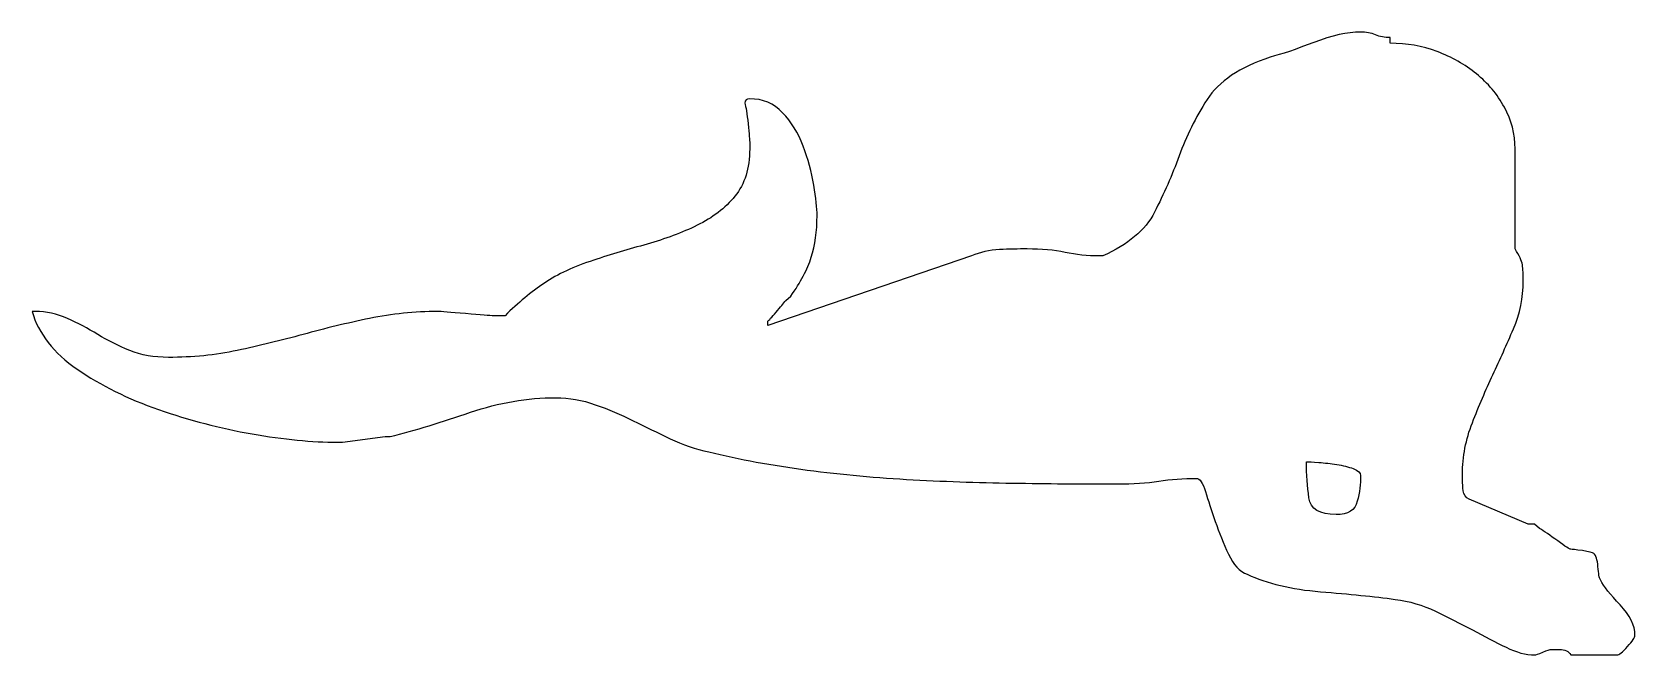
# Model space of a CAD drawing. Header units: centimetres. Extents: x -10.9 to 10.9, y -4.2 to 4.2.
import ezdxf

# ---------------------------------------------------------------- set-up
doc = ezdxf.new("R2010")
doc.units = ezdxf.units.CM
doc.header["$MEASUREMENT"] = 0
doc.layers.add('Camada 1', color=7, linetype='Continuous')

msp = doc.modelspace()

# ---------------------------------------------------------------- linework, layer by layer
at = {"layer": 'Camada 1'}
for points, knots in [([(4.41564, -1.86955), (4.25173, -1.89548), (4.06573, -1.9076), (3.85732, -1.9076), (3.85732, -1.9076), (3.4411, -1.9076), (2.99539, -1.90437), (2.51959, -1.89757), (2.51959, -1.89757), (2.04411, -1.89141), (1.56481, -1.87606), (1.08139, -1.8501), (1.08139, -1.8501), (0.59765, -1.82533), (0.11836, -1.78141), (-0.35683, -1.71895), (-0.35683, -1.71895), (-0.8326, -1.65556), (-1.27919, -1.57361), (-1.69454, -1.47223), (-1.69454, -1.47223), (-1.87319, -1.43508), (-2.04797, -1.37523), (-2.21894, -1.29329), (-2.21894, -1.29329), (-2.38991, -1.21132), (-2.55763, -1.12996), (-2.72096, -1.04831), (-2.72096, -1.04831), (-2.88458, -0.96608), (-3.05555, -0.89353), (-3.23417, -0.83106), (-3.23417, -0.83106), (-3.4125, -0.76857), (-3.59085, -0.73674), (-3.76889, -0.73674), (-3.76889, -0.73674), (-4.15505, -0.73674), (-4.5424, -0.80246), (-4.92856, -0.93483), (-4.92856, -0.93483), (-5.31501, -1.06688), (-5.67908, -1.17743), (-6.02042, -1.26527), (-6.02042, -1.26527), (-6.02042, -1.26527), (-6.08792, -1.26526), (-6.08792, -1.26526), (-6.08792, -1.26526), (-6.08792, -1.26526), (-6.66805, -1.34101), (-6.66805, -1.34101), (-6.66805, -1.34101), (-6.66805, -1.34101), (-6.73496, -1.34101), (-6.73496, -1.34101), (-6.73496, -1.34101), (-7.07662, -1.34101), (-7.46336, -1.30296), (-7.89431, -1.2275), (-7.89431, -1.2275), (-8.32558, -1.15175), (-8.74947, -1.04208), (-9.16481, -0.89677), (-9.16481, -0.89677), (-9.58132, -0.75233), (-9.94951, -0.56988), (-10.26876, -0.34966), (-10.26876, -0.34966), (-10.58858, -0.12978), (-10.79316, 0.13242), (-10.88248, 0.43442), (-10.88248, 0.43442), (-10.88248, 0.43442), (-10.83766, 0.43442), (-10.83766, 0.43442), (-10.83766, 0.43442), (-10.6891, 0.43442), (-10.54379, 0.40317), (-10.40316, 0.34039), (-10.40316, 0.34039), (-10.26195, 0.27657), (-10.12429, 0.20434), (-9.99075, 0.1224), (-9.99075, 0.1224), (-9.85692, 0.04043), (-9.71188, -0.03132), (-9.55596, -0.09456), (-9.55596, -0.09456), (-9.39972, -0.15809), (-9.22552, -0.18875), (-9.03156, -0.18875), (-9.03156, -0.18875), (-8.70467, -0.18875), (-8.39219, -0.15811), (-8.09536, -0.09456), (-8.09536, -0.09456), (-7.79792, -0.03132), (-7.5005, 0.04043), (-7.20337, 0.1224), (-7.20337, 0.1224), (-6.90624, 0.20434), (-6.60438, 0.27657), (-6.29987, 0.34039), (-6.29987, 0.34039), (-5.99536, 0.40318), (-5.68733, 0.43442), (-5.37428, 0.43442), (-5.37428, 0.43442), (-5.32975, 0.43442), (-5.2036, 0.42468), (-4.99518, 0.40611), (-4.99518, 0.40611), (-4.78738, 0.38725), (-4.66091, 0.37738), (-4.61608, 0.37738), (-4.61608, 0.37738), (-4.61608, 0.37738), (-4.5713, 0.37738), (-4.5713, 0.37738), (-4.5713, 0.37738), (-4.5713, 0.37738), (-4.45988, 0.37738), (-4.45988, 0.37738), (-4.45988, 0.37738), (-4.28152, 0.55351), (-4.10349, 0.70118), (-3.92516, 0.82162), (-3.92516, 0.82162), (-3.74622, 0.94071), (-3.52368, 1.04448), (-3.25632, 1.13248), (-3.25632, 1.13248), (-3.01843, 1.20839), (-2.77671, 1.28104), (-2.53089, 1.35018), (-2.53089, 1.35018), (-2.28594, 1.41902), (-2.05924, 1.50451), (-1.85141, 1.60503), (-1.85141, 1.60503), (-1.64329, 1.70584), (-1.47263, 1.83792), (-1.33878, 2.0018), (-1.33878, 2.0018), (-1.20435, 2.16526), (-1.13775, 2.3797), (-1.13775, 2.64323), (-1.13775, 2.64323), (-1.13775, 2.64323), (-1.13775, 2.71914), (-1.13775, 2.71914), (-1.13775, 2.71914), (-1.13775, 2.75671), (-1.14542, 2.84484), (-1.15955, 2.98399), (-1.15955, 2.98399), (-1.17458, 3.12239), (-1.19022, 3.21659), (-1.20434, 3.26622), (-1.20434, 3.26622), (-1.20434, 3.30482), (-1.18254, 3.32342), (-1.13772, 3.32342), (-1.13772, 3.32342), (-0.95936, 3.32342), (-0.81022, 3.26093), (-0.69142, 3.13461), (-0.69142, 3.13461), (-0.57262, 3.00875), (-0.47975, 2.85767), (-0.41287, 2.68212), (-0.41287, 2.68212), (-0.34537, 2.50511), (-0.29733, 2.32898), (-0.26785, 2.15256), (-0.26785, 2.15256), (-0.23808, 1.97643), (-0.22306, 1.83789), (-0.22306, 1.73706), (-0.22306, 1.73706), (-0.22306, 1.52336), (-0.24989, 1.33423), (-0.30117, 1.17122), (-0.30117, 1.17122), (-0.35305, 1.00747), (-0.44619, 0.83046), (-0.58033, 0.64224), (-0.58033, 0.64224), (-0.58033, 0.64224), (-0.64666, 0.58565), (-0.64666, 0.58565), (-0.64666, 0.58565), (-0.67762, 0.5476), (-0.72212, 0.49355), (-0.78049, 0.4247), (-0.78049, 0.4247), (-0.84034, 0.35601), (-0.87778, 0.31458), (-0.89251, 0.30177), (-0.89251, 0.30177), (-0.89251, 0.30177), (-0.89251, 0.26478), (-0.89251, 0.26478), (-0.89251, 0.26478), (-0.89251, 0.26478), (-0.89251, 0.24533), (-0.89251, 0.24533), (-0.89251, 0.24533), (-0.89251, 0.24533), (1.87281, 1.18995), (1.87281, 1.18995), (1.87281, 1.18995), (1.99132, 1.24006), (2.11866, 1.26837), (2.25188, 1.27485), (2.25188, 1.27485), (2.38631, 1.28104), (2.51189, 1.28398), (2.63158, 1.28398), (2.63158, 1.28398), (2.82377, 1.28398), (2.99533, 1.26837), (3.14418, 1.23712), (3.14418, 1.23712), (3.29216, 1.205), (3.4484, 1.18994), (3.61228, 1.18994), (3.61228, 1.18994), (3.61228, 1.18994), (3.6565, 1.18994), (3.6565, 1.18994), (3.6565, 1.18994), (3.99816, 1.34057), (4.23311, 1.53895), (4.35955, 1.78393), (4.35955, 1.78393), (4.48573, 2.03036), (4.59712, 2.2846), (4.69353, 2.54903), (4.69353, 2.54903), (4.7905, 2.8133), (4.91697, 3.06843), (5.07321, 3.31309), (5.07321, 3.31309), (5.22857, 3.55981), (5.5157, 3.75158), (5.93133, 3.88954), (5.93133, 3.88954), (6.07989, 3.92759), (6.27709, 3.99344), (6.52236, 4.08837), (6.52236, 4.08837), (6.76795, 4.18253), (6.9793, 4.22984), (7.15765, 4.22984), (7.15765, 4.22984), (7.23224, 4.22984), (7.29886, 4.21688), (7.35871, 4.19179), (7.35871, 4.19179), (7.41769, 4.16734), (7.48428, 4.15377), (7.55916, 4.15377), (7.55916, 4.15377), (7.55916, 4.15377), (7.55916, 4.07815), (7.55916, 4.07815), (7.55916, 4.07815), (7.7826, 4.07815), (7.99398, 4.04116), (8.1953, 3.96554), (8.1953, 3.96554), (8.39636, 3.88947), (8.57408, 3.78941), (8.73061, 3.66309), (8.73061, 3.66309), (8.88595, 3.53736), (9.01184, 3.38583), (9.10939, 3.21047), (9.10939, 3.21047), (9.2058, 3.0336), (9.2547, 2.84479), (9.2547, 2.64318), (9.2547, 2.64318), (9.2547, 2.64318), (9.2547, 1.28396), (9.2547, 1.28396), (9.2547, 1.28396), (9.31307, 1.19567), (9.3464, 1.12389), (9.35463, 1.06684), (9.35463, 1.06684), (9.3623, 1.0104), (9.36582, 0.93759), (9.36582, 0.84943), (9.36582, 0.84943), (9.36582, 0.62276), (9.32103, 0.40609), (9.23228, 0.19797), (9.23228, 0.19797), (9.14298, -0.00896), (9.05011, -0.21708), (8.95312, -0.42459), (8.95312, -0.42459), (8.85673, -0.63239), (8.76389, -0.84967), (8.67457, -1.07636), (8.67457, -1.07636), (8.58556, -1.30303), (8.54074, -1.53621), (8.54074, -1.7747), (8.54074, -1.7747), (8.54074, -1.7747), (8.54074, -1.85016), (8.54074, -1.85016), (8.54074, -1.85016), (8.54074, -1.90146), (8.54397, -1.95157), (8.55164, -2.0014), (8.55164, -2.0014), (8.55929, -2.05209), (8.58553, -2.09014), (8.62975, -2.11549), (8.62975, -2.11549), (8.62975, -2.11549), (9.43213, -2.45477), (9.43213, -2.45477), (9.43213, -2.45477), (9.43213, -2.45477), (9.47694, -2.45475), (9.47694, -2.45475), (9.47694, -2.45475), (9.47694, -2.45475), (9.52083, -2.45475), (9.52083, -2.45475), (9.52083, -2.45475), (9.52083, -2.45475), (9.58864, -2.51164), (9.58864, -2.51164), (9.58864, -2.51164), (9.64788, -2.5494), (9.72956, -2.6057), (9.83449, -2.68145), (9.83449, -2.68145), (9.93797, -2.75691), (9.99721, -2.79464), (10.01226, -2.79464), (10.01226, -2.79464), (10.027, -2.79464), (10.07946, -2.8017), (10.16879, -2.8135), (10.16879, -2.8135), (10.25809, -2.82646), (10.30936, -2.83885), (10.32442, -2.85181), (10.32442, -2.85181), (10.35421, -2.87716), (10.37276, -2.93613), (10.37985, -3.03046), (10.37985, -3.03046), (10.38752, -3.12537), (10.39842, -3.18492), (10.41374, -3.20966), (10.41374, -3.20966), (10.45853, -3.29867), (10.54759, -3.41217), (10.682, -3.55042), (10.682, -3.55042), (10.81466, -3.68869), (10.88245, -3.82723), (10.88245, -3.9655), (10.88245, -3.9655), (10.88245, -3.99085), (10.84856, -4.04125), (10.78135, -4.11642), (10.78135, -4.11642), (10.71502, -4.19188), (10.6661, -4.2299), (10.6372, -4.2299), (10.6372, -4.2299), (10.6372, -4.2299), (10.0123, -4.22989), (10.0123, -4.22989), (10.0123, -4.22989), (9.98222, -4.17978), (9.93062, -4.15472), (9.85606, -4.15472), (9.85606, -4.15472), (9.85606, -4.15472), (9.74494, -4.15473), (9.74494, -4.15473), (9.74494, -4.15473), (9.72962, -4.15473), (9.69276, -4.1674), (9.63352, -4.19185), (9.63352, -4.19185), (9.57338, -4.21722), (9.53652, -4.2299), (9.52089, -4.2299), (9.52089, -4.2299), (9.40238, -4.2299), (9.273, -4.19572), (9.13179, -4.12613), (9.13179, -4.12613), (8.99058, -4.05744), (8.83792, -3.97786), (8.67459, -3.88972), (8.67459, -3.88972), (8.51071, -3.80214), (8.34299, -3.71668), (8.17257, -3.63471), (8.17257, -3.63471), (8.00191, -3.55335), (7.81943, -3.49969), (7.62634, -3.47464), (7.62634, -3.47464), (7.34363, -3.4372), (7.00497, -3.40183), (6.61201, -3.37058), (6.61201, -3.37058), (6.2176, -3.33933), (5.88716, -3.26091), (5.61892, -3.13476), (5.61892, -3.13476), (5.51576, -3.09703), (5.42966, -3.00596), (5.36304, -2.86063), (5.36304, -2.86063), (5.29552, -2.71678), (5.23686, -2.56821), (5.18381, -2.41698), (5.18381, -2.41698), (5.13224, -2.26635), (5.08742, -2.13075), (5.05059, -2.01108), (5.05059, -2.01108), (5.01344, -1.89141), (4.97246, -1.83185), (4.92825, -1.83185), (4.92825, -1.83185), (4.74992, -1.83184), (4.57834, -1.8442), (4.41564, -1.86955)], [0, 0, 0, 0, 0.00892857, 0.00892857, 0.00892857, 0.00892857, 0.01785714, 0.01785714, 0.01785714, 0.01785714, 0.02678571, 0.02678571, 0.02678571, 0.02678571, 0.03571429, 0.03571429, 0.03571429, 0.03571429, 0.04464286, 0.04464286, 0.04464286, 0.04464286, 0.05357143, 0.05357143, 0.05357143, 0.05357143, 0.0625, 0.0625, 0.0625, 0.0625, 0.07142857, 0.07142857, 0.07142857, 0.07142857, 0.08035714, 0.08035714, 0.08035714, 0.08035714, 0.08928571, 0.08928571, 0.08928571, 0.08928571, 0.09821429, 0.09821429, 0.09821429, 0.09821429, 0.10714286, 0.10714286, 0.10714286, 0.10714286, 0.11607143, 0.11607143, 0.11607143, 0.11607143, 0.125, 0.125, 0.125, 0.125, 0.13392857, 0.13392857, 0.13392857, 0.13392857, 0.14285714, 0.14285714, 0.14285714, 0.14285714, 0.15178571, 0.15178571, 0.15178571, 0.15178571, 0.16071429, 0.16071429, 0.16071429, 0.16071429, 0.16964286, 0.16964286, 0.16964286, 0.16964286, 0.17857143, 0.17857143, 0.17857143, 0.17857143, 0.1875, 0.1875, 0.1875, 0.1875, 0.19642857, 0.19642857, 0.19642857, 0.19642857, 0.20535714, 0.20535714, 0.20535714, 0.20535714, 0.21428571, 0.21428571, 0.21428571, 0.21428571, 0.22321429, 0.22321429, 0.22321429, 0.22321429, 0.23214286, 0.23214286, 0.23214286, 0.23214286, 0.24107143, 0.24107143, 0.24107143, 0.24107143, 0.25, 0.25, 0.25, 0.25, 0.25892857, 0.25892857, 0.25892857, 0.25892857, 0.26785714, 0.26785714, 0.26785714, 0.26785714, 0.27678571, 0.27678571, 0.27678571, 0.27678571, 0.28571429, 0.28571429, 0.28571429, 0.28571429, 0.29464286, 0.29464286, 0.29464286, 0.29464286, 0.30357143, 0.30357143, 0.30357143, 0.30357143, 0.3125, 0.3125, 0.3125, 0.3125, 0.32142857, 0.32142857, 0.32142857, 0.32142857, 0.33035714, 0.33035714, 0.33035714, 0.33035714, 0.33928571, 0.33928571, 0.33928571, 0.33928571, 0.34821429, 0.34821429, 0.34821429, 0.34821429, 0.35714286, 0.35714286, 0.35714286, 0.35714286, 0.36607143, 0.36607143, 0.36607143, 0.36607143, 0.375, 0.375, 0.375, 0.375, 0.38392857, 0.38392857, 0.38392857, 0.38392857, 0.39285714, 0.39285714, 0.39285714, 0.39285714, 0.40178571, 0.40178571, 0.40178571, 0.40178571, 0.41071429, 0.41071429, 0.41071429, 0.41071429, 0.41964286, 0.41964286, 0.41964286, 0.41964286, 0.42857143, 0.42857143, 0.42857143, 0.42857143, 0.4375, 0.4375, 0.4375, 0.4375, 0.44642857, 0.44642857, 0.44642857, 0.44642857, 0.45535714, 0.45535714, 0.45535714, 0.45535714, 0.46428571, 0.46428571, 0.46428571, 0.46428571, 0.47321429, 0.47321429, 0.47321429, 0.47321429, 0.48214286, 0.48214286, 0.48214286, 0.48214286, 0.49107143, 0.49107143, 0.49107143, 0.49107143, 0.5, 0.5, 0.5, 0.5, 0.50892857, 0.50892857, 0.50892857, 0.50892857, 0.51785714, 0.51785714, 0.51785714, 0.51785714, 0.52678571, 0.52678571, 0.52678571, 0.52678571, 0.53571429, 0.53571429, 0.53571429, 0.53571429, 0.54464286, 0.54464286, 0.54464286, 0.54464286, 0.55357143, 0.55357143, 0.55357143, 0.55357143, 0.5625, 0.5625, 0.5625, 0.5625, 0.57142857, 0.57142857, 0.57142857, 0.57142857, 0.58035714, 0.58035714, 0.58035714, 0.58035714, 0.58928571, 0.58928571, 0.58928571, 0.58928571, 0.59821429, 0.59821429, 0.59821429, 0.59821429, 0.60714286, 0.60714286, 0.60714286, 0.60714286, 0.61607143, 0.61607143, 0.61607143, 0.61607143, 0.625, 0.625, 0.625, 0.625, 0.63392857, 0.63392857, 0.63392857, 0.63392857, 0.64285714, 0.64285714, 0.64285714, 0.64285714, 0.65178571, 0.65178571, 0.65178571, 0.65178571, 0.66071429, 0.66071429, 0.66071429, 0.66071429, 0.66964286, 0.66964286, 0.66964286, 0.66964286, 0.67857143, 0.67857143, 0.67857143, 0.67857143, 0.6875, 0.6875, 0.6875, 0.6875, 0.69642857, 0.69642857, 0.69642857, 0.69642857, 0.70535714, 0.70535714, 0.70535714, 0.70535714, 0.71428571, 0.71428571, 0.71428571, 0.71428571, 0.72321429, 0.72321429, 0.72321429, 0.72321429, 0.73214286, 0.73214286, 0.73214286, 0.73214286, 0.74107143, 0.74107143, 0.74107143, 0.74107143, 0.75, 0.75, 0.75, 0.75, 0.75892857, 0.75892857, 0.75892857, 0.75892857, 0.76785714, 0.76785714, 0.76785714, 0.76785714, 0.77678571, 0.77678571, 0.77678571, 0.77678571, 0.78571429, 0.78571429, 0.78571429, 0.78571429, 0.79464286, 0.79464286, 0.79464286, 0.79464286, 0.80357143, 0.80357143, 0.80357143, 0.80357143, 0.8125, 0.8125, 0.8125, 0.8125, 0.82142857, 0.82142857, 0.82142857, 0.82142857, 0.83035714, 0.83035714, 0.83035714, 0.83035714, 0.83928571, 0.83928571, 0.83928571, 0.83928571, 0.84821429, 0.84821429, 0.84821429, 0.84821429, 0.85714286, 0.85714286, 0.85714286, 0.85714286, 0.86607143, 0.86607143, 0.86607143, 0.86607143, 0.875, 0.875, 0.875, 0.875, 0.88392857, 0.88392857, 0.88392857, 0.88392857, 0.89285714, 0.89285714, 0.89285714, 0.89285714, 0.90178571, 0.90178571, 0.90178571, 0.90178571, 0.91071429, 0.91071429, 0.91071429, 0.91071429, 0.91964286, 0.91964286, 0.91964286, 0.91964286, 0.92857143, 0.92857143, 0.92857143, 0.92857143, 0.9375, 0.9375, 0.9375, 0.9375, 0.94642857, 0.94642857, 0.94642857, 0.94642857, 0.95535714, 0.95535714, 0.95535714, 0.95535714, 0.96428571, 0.96428571, 0.96428571, 0.96428571, 0.97321429, 0.97321429, 0.97321429, 0.97321429, 0.98214286, 0.98214286, 0.98214286, 0.98214286, 1, 1, 1, 1]), ([(6.45579, -2.09653), (6.47846, -2.24745), (6.60052, -2.3232), (6.82396, -2.3232), (6.82396, -2.3232), (6.98668, -2.3232), (7.08307, -2.26335), (7.11283, -2.1431), (7.11283, -2.1431), (7.14291, -2.02369), (7.15762, -1.90757), (7.15762, -1.79409), (7.15762, -1.79409), (7.15762, -1.75604), (7.12402, -1.7245), (7.05771, -1.69977), (7.05771, -1.69977), (6.9908, -1.67442), (6.91621, -1.65556), (6.83485, -1.64318), (6.83485, -1.64318), (6.75262, -1.63022), (6.67123, -1.62106), (6.589, -1.61458), (6.589, -1.61458), (6.50735, -1.60781), (6.45136, -1.60543), (6.42244, -1.60543), (6.42244, -1.60543), (6.42246, -1.78141), (6.43367, -1.94503), (6.45579, -2.09653)], [0, 0, 0, 0, 0.11111111, 0.11111111, 0.11111111, 0.11111111, 0.22222222, 0.22222222, 0.22222222, 0.22222222, 0.33333333, 0.33333333, 0.33333333, 0.33333333, 0.44444444, 0.44444444, 0.44444444, 0.44444444, 0.55555556, 0.55555556, 0.55555556, 0.55555556, 0.66666667, 0.66666667, 0.66666667, 0.66666667, 0.77777778, 0.77777778, 0.77777778, 0.77777778, 1, 1, 1, 1])]:
    msp.add_open_spline(points, degree=3, knots=knots, dxfattribs=at)

doc.saveas('drawing.dxf')
